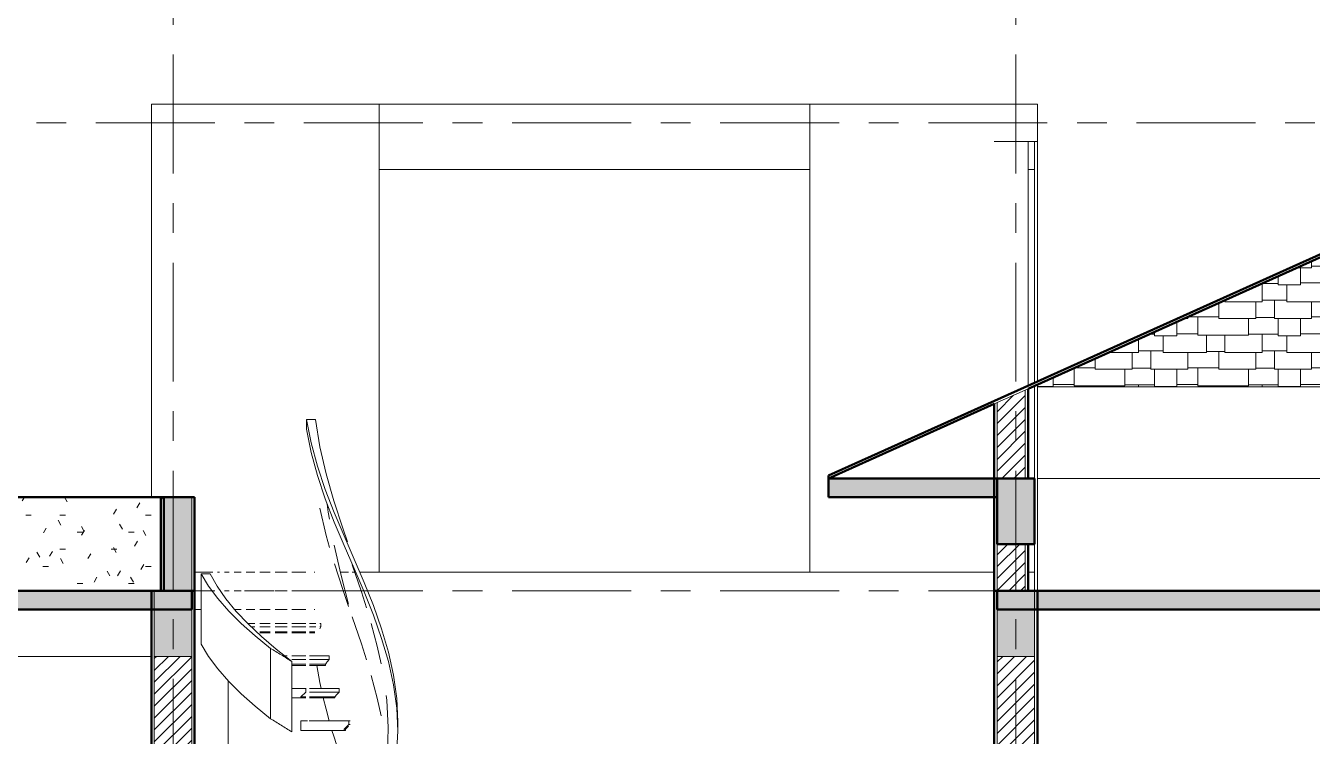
# Model space of a CAD drawing. Header units: millimetres. Extents: x 2164007 to 2324354, y -2513385 to -2308978.
# Drawn here: x 2219618 to 2226487, y -2460563 to -2456767 of the extents above; entities that cross this region are included whole.
import ezdxf

# ---------------------------------------------------------------- set-up
doc = ezdxf.new("R2010")
doc.units = ezdxf.units.MM
doc.linetypes.add('Grid Line', pattern=[22.225, 12.7, -3.175, 3.175, -3.175])
for name, color, linetype, lineweight in [('A-DETL-GENF', 8, 'Continuous', 9), ('A-DETL-WIDE', 214, 'Continuous', 50), ('A-FLOR', 8, 'Continuous', 13), ('A-FLOR-HRAL', 8, 'Continuous', 9), ('A-FLOR-PATT', 8, 'Continuous', 13), ('A-ROOF', 8, 'Continuous', 13), ('A-ROOF-PATT', 8, 'Continuous', 13), ('A-WALL', 113, 'Continuous', 20), ('A-WALL-PATT', 8, 'Continuous', 50), ('S-BEAM', 8, 'Continuous', 9), ('S-COLS', 52, 'Continuous', 9), ('S-GRID', 8, 'Continuous', 9), ('S-STRS', 8, 'Continuous', 9)]:
    doc.layers.add(name, color=color, linetype=linetype, lineweight=lineweight)
pattern_1 = [(45, (2224097.583, -2460935.895), (-31.8198, 31.8198), [])]

# ---------------------------------------------------------------- blocks, each defined once
blk = doc.blocks.new('Top Rail Type - Top Rail_Internal_-1073175-mc 1-1')
at = {"layer": 'A-FLOR-HRAL'}
for p, q in [((-1501.6, 4514.4), (-1453.9, 4514.4)), ((-1501.6, 4463.6), (-1501.6, 4514.4)), ((-1015.5, 2854.2), (-1015.5, 2905)), ((-1071.2, 2776.3), (-1074, 2744.5)), ((-1071.2, 2776.3), (-1071.2, 2731)), ((-1071.2, 2731), (-1071.2, 2776.3)), ((-1067.2, 2798.1), (-1070.7, 2732.4)), ((-1035.1, 2725.5), (-1021.7, 2725.5)), ((-1021.7, 2725.5), (-1035.1, 2725.5)), ((-1021.7, 2725.5), (-1034.1, 2630.5)), ((-1245.6, 1995.2), (-1252, 1980.6)), ((-1517.1, 1091.8), (-1517.1, 1041)), ((-1516, 1095.4), (-1516, 987.4)), ((-1516, 1038.2), (-1516, 987.4)), ((-1465.4, 1038.2), (-1516, 1038.2)), ((-1465.4, 987.4), (-1465.4, 1038.2)), ((-1516, 987.4), (-1490.8, 987.4)), ((-1481.4, 987.4), (-1465.4, 987.4))]:
    blk.add_line(p, q, dxfattribs=at)
at = {"layer": 'A-FLOR-HRAL', "flags": 128}
for points in [[(-1015.5, 2900.5), (-1020.9, 3024.6), (-1037.5, 3148.8), (-1064.7, 3272.9), (-1101.2, 3397.1), (-1145.3, 3521.2), (-1195, 3645.4), (-1248, 3769.5), (-1301.8, 3893.7), (-1354, 4017.8), (-1402.1, 4142), (-1444, 4266.1), (-1477.7, 4390.3), (-1501.6, 4514.4)], [(-1453.9, 4514.4), (-1430.9, 4369.6), (-1397.5, 4224.7), (-1355.9, 4079.9), (-1308.7, 3935), (-1283.9, 3862.5)], [(-1501.6, 4463.6), (-1477.7, 4339.5), (-1444, 4215.3), (-1402.1, 4091.2), (-1354, 3967), (-1301.8, 3842.9), (-1248, 3718.7), (-1195, 3594.6), (-1145.3, 3470.4), (-1101.2, 3346.3), (-1064.7, 3222.1), (-1037.5, 3098), (-1020.9, 2973.8), (-1015.5, 2849.7), (-1021.7, 2725.5)], [(-1258.8, 3739.1), (-1209.5, 3594.6), (-1182, 3509.8)], [(-1156.8, 3426.4), (-1124.2, 3304.9), (-1103.1, 3209.9)], [(-1076.6, 3040.2), (-1074, 3015.2), (-1066.4, 2870.3), (-1067.2, 2798.3)], [(-1187.7, 2231.5), (-1198.8, 2196.9), (-1247.7, 2052.1)], [(-1181.3, 2201.1), (-1198.8, 2146.1), (-1247.7, 2001.3)], [(-1174, 2165.2), (-1198.8, 2104.8), (-1224, 2045.5)], [(-1516, 1038.2), (-1515.2, 1162.4), (-1503, 1286.5), (-1479.8, 1410.7), (-1446.8, 1534.8), (-1405.4, 1659), (-1357.7, 1783.1), (-1305.7, 1907.3), (-1266.3, 1998.4)], [(-1297.7, 1907.3), (-1345.8, 1762.4), (-1388.9, 1617.6), (-1424.3, 1472.7), (-1449.8, 1327.9), (-1463.8, 1183.1), (-1466.2, 1110.5)], [(-1297.7, 1856.5), (-1345.8, 1711.6), (-1388.9, 1566.8), (-1424.3, 1421.9), (-1449.8, 1277.1), (-1463.8, 1132.3)]]:
    blk.add_lwpolyline(points, dxfattribs=at)

msp = doc.modelspace()

# ---------------------------------------------------------------- hatches: boundary and pattern name
at = {"layer": 'A-DETL-GENF'}
msp.add_hatch(color=7, dxfattribs=at).paths.add_polyline_path([(2224804.1, -2459535.9), (2225004.1, -2459535.9), (2225004.1, -2459185.9), (2224804.1, -2459185.9)], flags=0)
at = {"layer": 'A-FLOR-PATT', "lineweight": 13}
h = msp.add_hatch(color=256, dxfattribs=at)
h.paths.add_polyline_path([(2223904.1, -2459285.9), (2224804.1, -2459285.9), (2224804.1, -2459185.9), (2223904.1, -2459185.9)], flags=0)
h.paths.add_polyline_path([(2232071.8, -2459285.9), (2232204.1, -2459285.9), (2232204.1, -2459185.9), (2231304.1, -2459185.9), (2231304.1, -2459285.9)], flags=0)
at = {"layer": 'A-FLOR-PATT', "lineweight": 9}
h = msp.add_hatch(dxfattribs=at)
h.set_pattern_fill('FP_5', color=256, style=0, pattern_type=2)
h.set_pattern_definition([(0, (2224097.58, -2460935.895), (365.76, 91.44), [30.175, -244.145, 30.175, -244.145, -1463.04]), (0, (2224097.58, -2460935.895), (365.76, 91.44), [-548.64, 30.175, -518.465, 30.175, -244.145, -640.08]), (0, (2224097.58, -2460935.895), (365.76, 91.44), [-1371.6, 30.175, -152.705, 30.175, -427.025]), (120, (2224234.74, -2460890.175), (-262.0694, 271.03745), [30.175, -244.145, 30.175, -1707.185]), (120, (2224234.74, -2460890.175), (-262.0694, 271.03745), [-304.495, -244.145, 30.175, -518.465, -914.4]), (120, (2224234.74, -2460890.175), (-262.0694, 271.03745), [-1097.28, 30.175, -244.145, 30.175, -609.905]), (120, (2224234.74, -2460890.175), (-262.0694, 271.03745), [-1401.775, -152.705, 30.175, -427.025]), (240, (2224280.46, -2460707.295), (-103.6906, -362.47745), [30.175, -244.145, 30.175, -1707.185]), (240, (2224280.46, -2460707.295), (-103.6906, -362.47745), [-304.495, -244.145, 30.175, -518.465, -914.4]), (240, (2224280.46, -2460707.295), (-103.6906, -362.47745), [-1097.28, 30.175, -244.145, 30.175, -609.905]), (240, (2224280.46, -2460707.295), (-103.6906, -362.47745), [-1401.775, -152.705, 30.175, -427.025])])
h.paths.add_polyline_path([(2214454.1, -2459785.9), (2216204.1, -2459785.9), (2216204.1, -2459285.9), (2214454.1, -2459285.9), (2214454.1, -2459773)], flags=0)
h.paths.add_polyline_path([(2220354.1, -2459785.9), (2220354.1, -2459285.9), (2218604.1, -2459285.9), (2218604.1, -2459785.9), (2220241.4, -2459785.9)], flags=0)
at = {"layer": 'A-FLOR-PATT', "lineweight": 13}
h = msp.add_hatch(color=256, dxfattribs=at)
h.paths.add_polyline_path([(2220241.4, -2459885.9), (2220504.1, -2459885.9), (2220504.1, -2459785.9), (2214304.1, -2459785.9), (2214304.1, -2459885.9), (2219833.4, -2459885.9)], flags=0)
h.paths.add_polyline_path([(2230704.1, -2459885.9), (2230704.1, -2459785.9), (2224804.1, -2459785.9), (2224804.1, -2459885.9), (2230440.1, -2459885.9)], flags=0)
at = {"layer": 'A-ROOF-PATT', "lineweight": 9}
h = msp.add_hatch(dxfattribs=at)
h.set_pattern_fill('FP_10', color=256, style=0, pattern_type=2)
h.set_pattern_definition([(0, (2222618.96, -2455884.27), (660.4, 271.005), [66.04, -594.36]), (0, (2222685, -2455892.4), (660.4, 271.005), [198.12, -462.28]), (0, (2222883.12, -2455886.98), (660.4, 271.005), [99.06, -561.34]), (0, (2222982.18, -2455892.4), (660.4, 271.005), [198.12, -462.28]), (0, (2223180.3, -2455884.27), (660.4, 271.005), [99.06, -561.34]), (0, (2222718.02, -2455802.96), (660.4, 271.005), [198.12, -462.28]), (0, (2222618.96, -2455797.54), (660.4, 271.005), [99.06, -561.34]), (0, (2222916.14, -2455794.83), (660.4, 271.005), [132.08, -528.32]), (0, (2223048.22, -2455802.96), (660.4, 271.005), [231.14, -429.26]), (0, (2222618.96, -2455710.82), (660.4, 271.005), [224.536, -435.864]), (0, (2222843.5, -2455705.4), (660.4, 271.005), [158.496, -501.904]), (0, (2223002, -2455713.53), (660.4, 271.005), [118.872, -541.528]), (0, (2223120.86, -2455702.7), (660.4, 271.005), [112.268, -548.132]), (180, (2223279.36, -2455710.82), (-660.4, -271.005), [46.228, -614.172]), (90, (2222685, -2455892.4), (-660.4, 271.005), [94.852, -176.153]), (90, (2222883.1, -2455892.4), (-660.4, 271.005), [89.432, -181.573]), (90, (2222982.2, -2455892.4), (-660.4, 271.005), [97.562, -173.443]), (90, (2223180.3, -2455892.4), (-660.4, 271.005), [89.432, -181.573]), (90, (2222916.14, -2455802.96), (-660.4, 271.005), [97.562, -173.443]), (90, (2222843.5, -2455710.8), (-660.4, 271.005), [89.432, -181.573]), (90, (2223002, -2455713.5), (-660.4, 271.005), [92.142, -178.863]), (270, (2222618.96, -2455710.8), (660.4, -271.005), [92.142, -178.863]), (270, (2222718, -2455710.8), (660.4, -271.005), [92.142, -178.863]), (270, (2223048.2, -2455713.5), (660.4, -271.005), [89.432, -181.573]), (90, (2223233.1, -2455710.8), (-660.4, 271.005), [89.432, -181.573]), (90, (2223120.86, -2455713.5), (-660.4, 271.005), [92.142, -178.863]), (270, (2223233.1, -2455884.27), (660.4, -271.005), [8.13, -262.875])])
h.paths.add_polyline_path([(2231319.1, -2459185.9), (2232204.1, -2459185.9), (2231319.1, -2458787.6), (2231319.1, -2459169.4)], flags=0)
h.paths.add_polyline_path([(2228814.1, -2459185.9), (2228814.1, -2458684.1), (2231089.1, -2458684.1), (2229289.6, -2457874.4), (2226818.5, -2457874.4), (2225019.1, -2458684.1), (2225019.1, -2458695.4), (2228784.1, -2458695.4), (2228784.1, -2459185.9)], flags=0)
at = {"layer": 'A-WALL-PATT', "lineweight": 9}
h = msp.add_hatch(dxfattribs=at)
h.set_pattern_fill('FP_1', color=256, style=0, pattern_type=2)
h.set_pattern_definition(pattern_1)
h.paths.add_polyline_path([(2224954.1, -2459785.9), (2224954.1, -2459535.9), (2224804.1, -2459535.9), (2224804.1, -2459785.9), (2224932.8, -2459785.9)], flags=0)
h.paths.add_polyline_path([(2224804.1, -2459185.9), (2224954.1, -2459185.9), (2224954.1, -2458713.4), (2224804.1, -2458780.9)], flags=0)
at = {"layer": 'A-WALL-PATT'}
msp.add_hatch(color=256, dxfattribs=at).paths.add_polyline_path([(2220354.1, -2459785.9), (2220504.1, -2459785.9), (2220504.1, -2459285.9), (2220354.1, -2459285.9), (2220354.1, -2459773)], flags=0)
at = {"layer": 'A-WALL-PATT', "lineweight": 9}
h = msp.add_hatch(dxfattribs=at)
h.set_pattern_fill('FP_1', color=256, style=0, pattern_type=2)
h.set_pattern_definition(pattern_1)
h.paths.add_polyline_path([(2220504.1, -2463385.9), (2220504.1, -2460135.9), (2220304.1, -2460135.9), (2220304.1, -2463385.9), (2220445.3, -2463385.9)], flags=0)
h = msp.add_hatch(dxfattribs=at)
h.set_pattern_fill('FP_1', color=256, style=0, pattern_type=2)
h.set_pattern_definition(pattern_1)
h.paths.add_polyline_path([(2224804.1, -2463385.9), (2225004.1, -2463385.9), (2225004.1, -2460135.9), (2224804.1, -2460135.9), (2224804.1, -2462886.9)], flags=0)
at = {"layer": 'S-BEAM'}
for points in [[(2220304.1, -2460135.9), (2220504.1, -2460135.9), (2220504.1, -2459785.9), (2220304.1, -2459785.9), (2220304.1, -2460032.5)], [(2224804.1, -2460135.9), (2225004.1, -2460135.9), (2225004.1, -2459785.9), (2224804.1, -2459785.9), (2224804.1, -2460032.5)]]:
    msp.add_hatch(color=256, dxfattribs=at).paths.add_polyline_path(points, flags=0)

# ---------------------------------------------------------------- linework, layer by layer
at = {"layer": 'A-DETL-WIDE'}
for p, q in [((2224804.1, -2459185.9), (2224804.1, -2459535.9)), ((2225004.1, -2459185.9), (2224804.1, -2459185.9)), ((2225004.1, -2459535.9), (2225004.1, -2459185.9)), ((2224804.1, -2459535.9), (2225004.1, -2459535.9))]:
    msp.add_line(p, q, dxfattribs=at)
at = {"layer": 'A-FLOR'}
for p, q in [((2225004.1, -2457435.9), (2225004.1, -2457535.9)), ((2223804.1, -2457535.9), (2221504.1, -2457535.9)), ((2225004.1, -2457535.9), (2224969.1, -2457535.9)), ((2220519.1, -2459685.9), (2220616.9, -2459685.9)), ((2220641.5, -2459685.9), (2220652.4, -2459685.9)), ((2220678.1, -2459685.9), (2220704.6, -2459685.9)), ((2220731.1, -2459685.9), (2220767.9, -2459685.9)), ((2220794.8, -2459685.9), (2220841.2, -2459685.9)), ((2220868.1, -2459685.9), (2220923.4, -2459685.9)), ((2220949.7, -2459685.9), (2221012.9, -2459685.9)), ((2221038.2, -2459685.9), (2221113.1, -2459685.9)), ((2221157.1, -2459685.9), (2221161.2, -2459685.9)), ((2221298, -2459685.9), (2221341, -2459685.9)), ((2221360, -2459685.9), (2221373.5, -2459685.9)), ((2221400.6, -2459685.9), (2221495.9, -2459685.9)), ((2221496.7, -2459685.9), (2224789.1, -2459685.9)), ((2224969.1, -2459685.9), (2225004.1, -2459685.9)), ((2225004.1, -2459685.9), (2225004.1, -2459785.9)), ((2220519.1, -2459785.9), (2220554.4, -2459785.9)), ((2220678.1, -2459785.9), (2220704.6, -2459785.9)), ((2220731.1, -2459785.9), (2220767.9, -2459785.9)), ((2220794.8, -2459785.9), (2220841.2, -2459785.9)), ((2220868.1, -2459785.9), (2220923.4, -2459785.9)), ((2220949.7, -2459785.9), (2221012.9, -2459785.9)), ((2221038.2, -2459785.9), (2221113.1, -2459785.9)), ((2221157.1, -2459785.9), (2221161.2, -2459785.9)), ((2220554.4, -2459885.9), (2220519.1, -2459885.9)), ((2220767.9, -2459885.9), (2220733.5, -2459885.9)), ((2220841.2, -2459885.9), (2220794.8, -2459885.9)), ((2220923.4, -2459885.9), (2220868.1, -2459885.9)), ((2221012.9, -2459885.9), (2220949.7, -2459885.9)), ((2221113.1, -2459885.9), (2221038.2, -2459885.9)), ((2221161.2, -2459885.9), (2221157.1, -2459885.9))]:
    msp.add_line(p, q, dxfattribs=at)
at = {"layer": 'A-FLOR', "lineweight": 50}
for p, q in [((2224804.1, -2459185.9), (2223904.1, -2459185.9)), ((2223904.1, -2459185.9), (2223904.1, -2459285.9)), ((2220339.1, -2459285.9), (2218604.1, -2459285.9)), ((2220354.1, -2459785.9), (2220354.1, -2459285.9)), ((2223904.1, -2459285.9), (2224804.1, -2459285.9)), ((2220339.1, -2459785.9), (2214469.1, -2459785.9)), ((2220504.1, -2459885.9), (2220504.1, -2459785.9)), ((2224804.1, -2459785.9), (2224804.1, -2459885.9)), ((2230704.1, -2459785.9), (2224969.1, -2459785.9)), ((2218969.1, -2459885.9), (2220504.1, -2459885.9)), ((2224804.1, -2459885.9), (2230704.1, -2459885.9))]:
    msp.add_line(p, q, dxfattribs=at)
at = {"layer": 'A-ROOF', "lineweight": 50}
for p, q in [((2226818.5, -2457857.9), (2223904.1, -2459169.4)), ((2224969.1, -2458706.6), (2226818.5, -2457874.4)), ((2223904.1, -2459185.9), (2224789.1, -2458787.6)), ((2223904.1, -2459169.4), (2223904.1, -2459185.9))]:
    msp.add_line(p, q, dxfattribs=at)
at = {"layer": 'A-ROOF'}
msp.add_line((2225019.1, -2458684.1), (2225019.1, -2458695.4), dxfattribs=at)
at = {"layer": 'A-WALL'}
for p, q in [((2220289.1, -2459285.9), (2220289.1, -2457185.9)), ((2221504.1, -2457185.9), (2220289.1, -2457185.9)), ((2221504.1, -2459685.9), (2221504.1, -2457185.9)), ((2225019.1, -2457185.9), (2223804.1, -2457185.9)), ((2223804.1, -2457185.9), (2223804.1, -2459685.9)), ((2225019.1, -2457185.9), (2225019.1, -2458667.7)), ((2224789.1, -2457385.9), (2225019.1, -2457385.9)), ((2224969.1, -2457385.9), (2224969.1, -2458690.2)), ((2228784.1, -2458695.4), (2225019.1, -2458695.4)), ((2225019.1, -2458695.4), (2225019.1, -2459785.9)), ((2228784.1, -2459185.9), (2225019.1, -2459185.9)), ((2220304.1, -2460135.9), (2220304.1, -2459785.9)), ((2225004.1, -2459785.9), (2225004.1, -2460135.9)), ((2220504.1, -2459885.9), (2220504.1, -2460135.9)), ((2224804.1, -2460135.9), (2224804.1, -2459885.9)), ((2220504.1, -2460135.9), (2220304.1, -2460135.9)), ((2225004.1, -2460135.9), (2224804.1, -2460135.9)), ((2220699.1, -2461940.9), (2220699.1, -2460267.4))]:
    msp.add_line(p, q, dxfattribs=at)
at = {"layer": 'A-WALL', "lineweight": 13}
for p, q in [((2224969.1, -2458706.6), (2224789.1, -2458787.6)), ((2224954.1, -2458713.4), (2224954.1, -2459185.9)), ((2224804.1, -2458780.9), (2224804.1, -2459185.9)), ((2220354.1, -2459785.9), (2220354.1, -2459285.9)), ((2220504.1, -2459785.9), (2220504.1, -2459285.9)), ((2224804.1, -2459535.9), (2224804.1, -2459785.9)), ((2224954.1, -2459535.9), (2224954.1, -2459785.9)), ((2220304.1, -2460135.9), (2220304.1, -2463385.9)), ((2220504.1, -2460135.9), (2220504.1, -2463385.9)), ((2224804.1, -2463385.9), (2224804.1, -2460135.9)), ((2225004.1, -2463385.9), (2225004.1, -2460135.9))]:
    msp.add_line(p, q, dxfattribs=at)
at = {"layer": 'A-WALL', "lineweight": 50}
for p, q in [((2224969.1, -2459185.9), (2224969.1, -2458706.6)), ((2224789.1, -2458787.6), (2224789.1, -2463435.9)), ((2220339.1, -2459285.9), (2220339.1, -2459785.9)), ((2220519.1, -2459285.9), (2220339.1, -2459285.9)), ((2220519.1, -2464185.9), (2220519.1, -2459285.9)), ((2224969.1, -2459785.9), (2224969.1, -2459535.9)), ((2220289.1, -2459785.9), (2220289.1, -2463485.9)), ((2220339.1, -2459785.9), (2220519.1, -2459785.9)), ((2224789.1, -2459785.9), (2224969.1, -2459785.9)), ((2225019.1, -2462775.1), (2225019.1, -2459785.9))]:
    msp.add_line(p, q, dxfattribs=at)
at = {"layer": 'S-BEAM'}
for p, q in [((2221504.1, -2457185.9), (2223804.1, -2457185.9)), ((2223804.1, -2457535.9), (2221504.1, -2457535.9)), ((2220304.1, -2459785.9), (2220304.1, -2460135.9)), ((2220504.1, -2460135.9), (2220504.1, -2459785.9)), ((2224804.1, -2459785.9), (2224804.1, -2460135.9)), ((2225004.1, -2460135.9), (2225004.1, -2459785.9)), ((2218969.1, -2460135.9), (2220289.1, -2460135.9)), ((2220304.1, -2460135.9), (2220504.1, -2460135.9)), ((2224804.1, -2460135.9), (2225004.1, -2460135.9))]:
    msp.add_line(p, q, dxfattribs=at)
at = {"layer": 'S-BEAM', "lineweight": 30}
for p, q in [((2220504.1, -2459785.9), (2220304.1, -2459785.9)), ((2225004.1, -2459785.9), (2224804.1, -2459785.9))]:
    msp.add_line(p, q, dxfattribs=at)
at = {"layer": 'S-COLS'}
for p, q in [((2225004.1, -2457385.9), (2225004.1, -2458674.4)), ((2225004.1, -2458690.9), (2225004.1, -2459185.9)), ((2225004.1, -2459535.9), (2225004.1, -2459685.9))]:
    msp.add_line(p, q, dxfattribs=at)
at = {"layer": 'S-GRID', "linetype": 'Grid Line', "ltscale": 50}
for p, q in [((2220404.1, -2467558), (2220404.1, -2453547.5)), ((2224904.1, -2467558), (2224904.1, -2453547.5)), ((2207768, -2457285.9), (2240276, -2457285.9)), ((2207768, -2459785.9), (2240276, -2459785.9))]:
    msp.add_line(p, q, dxfattribs=at)
at = {"layer": 'S-STRS'}
for p, q in [((2220554.4, -2459694.6), (2220554.4, -2460070.5)), ((2220602.1, -2459694.6), (2220554.4, -2459694.6)), ((2220802.7, -2459959.7), (2220841.2, -2459959.7)), ((2220822.6, -2459978.8), (2220841.2, -2459978.8)), ((2220868.1, -2459959.7), (2220923.4, -2459959.7)), ((2220868.1, -2459978.8), (2220923.4, -2459978.8)), ((2220923.4, -2460004.2), (2220868.1, -2460004.2)), ((2220923.4, -2460010.5), (2220868.1, -2460010.5)), ((2220949.7, -2459959.7), (2221012.9, -2459959.7)), ((2220949.7, -2459978.8), (2221012.9, -2459978.8)), ((2221012.9, -2460004.2), (2220949.7, -2460004.2)), ((2221012.9, -2460010.5), (2220949.7, -2460010.5)), ((2221038.2, -2459959.7), (2221113.1, -2459959.7)), ((2221038.2, -2459978.8), (2221113.1, -2459978.8)), ((2221113.1, -2460004.2), (2221038.2, -2460004.2)), ((2221113.1, -2460010.5), (2221038.2, -2460010.5)), ((2221132.1, -2459959.7), (2221166.3, -2459959.7)), ((2221132.1, -2459978.8), (2221166.3, -2459978.8)), ((2221161.2, -2460004.2), (2221132.1, -2460004.2)), ((2221161.2, -2460010.5), (2221132.1, -2460010.5)), ((2221188, -2459959.7), (2221194, -2459959.7)), ((2221188, -2459978.8), (2221194, -2459978.8)), ((2221194, -2459978.8), (2221188.2, -2459988.5)), ((2221194, -2459959.7), (2221194, -2459978.8)), ((2221000.1, -2460133.5), (2221012.9, -2460133.5)), ((2221038.2, -2460133.5), (2221113.1, -2460133.5)), ((2221132.1, -2460133.5), (2221237.2, -2460133.5)), ((2221237.2, -2460133.5), (2221237.2, -2460152.6)), ((2221038.2, -2460152.6), (2221113.1, -2460152.6)), ((2221113.1, -2460178), (2221038.2, -2460178)), ((2221113.1, -2460184.3), (2221038.2, -2460184.3)), ((2221132.1, -2460152.6), (2221237.2, -2460152.6)), ((2221217.4, -2460178), (2221132.1, -2460178)), ((2221217.4, -2460184.3), (2221132.1, -2460184.3)), ((2221220.9, -2460173.3), (2221217.4, -2460178)), ((2221217.4, -2460184.3), (2221217.4, -2460178)), ((2221113.1, -2460351.8), (2221087, -2460351.8)), ((2221113.7, -2460307.3), (2221115.1, -2460307.3)), ((2221113.7, -2460326.4), (2221115.1, -2460326.4)), ((2221132.1, -2460307.3), (2221290.9, -2460307.3)), ((2221132.1, -2460326.4), (2221290.9, -2460326.4)), ((2221267.2, -2460351.8), (2221132.1, -2460351.8)), ((2221267.2, -2460358.1), (2221267.2, -2460351.8)), ((2221290.9, -2460307.3), (2221290.9, -2460326.4)), ((2221113.1, -2460358.1), (2221087, -2460358.1)), ((2221267.2, -2460358.1), (2221132.1, -2460358.1)), ((2221343.1, -2460481.1), (2221350.1, -2460481.1)), ((2221324.7, -2460525.6), (2221317.7, -2460525.6)), ((2221324.7, -2460531.9), (2221317.7, -2460531.9)), ((2221324.7, -2460531.9), (2221324.7, -2460525.6)), ((2221343.1, -2460500.2), (2221350.1, -2460500.2))]:
    msp.add_line(p, q, dxfattribs=at)
at = {"layer": 'S-STRS', "lineweight": 20}
for p, q in [((2220924.8, -2460093.2), (2220924.8, -2460469.1)), ((2221037.7, -2460539.7), (2221037.7, -2460163.8)), ((2221113.7, -2460307.3), (2221037.7, -2460307.3)), ((2221037.7, -2460307.3), (2221037.7, -2460358.1)), ((2221087, -2460351.8), (2221113.7, -2460326.4)), ((2221087, -2460358.1), (2221087, -2460351.8)), ((2221113.7, -2460326.4), (2221113.7, -2460307.3)), ((2221037.7, -2460358.1), (2221087, -2460358.1)), ((2221121.3, -2460481.1), (2221087, -2460481.1)), ((2221087, -2460481.1), (2221087, -2460531.9)), ((2221343.1, -2460481.1), (2221131.3, -2460481.1)), ((2221343.1, -2460500.2), (2221343.1, -2460481.1)), ((2221087, -2460531.9), (2221317.7, -2460531.9)), ((2221317.7, -2460525.6), (2221343.1, -2460500.2)), ((2221317.7, -2460531.9), (2221317.7, -2460525.6))]:
    msp.add_line(p, q, dxfattribs=at)
at = {"layer": 'S-STRS', "flags": 128}
for points in [[(2221239.1, -2459403.4), (2221233, -2459365.7), (2221226.7, -2459322.8)], [(2221188.1, -2459345.1), (2221221.4, -2459489.9), (2221239, -2459554)], [(2221340.9, -2459857.6), (2221300.5, -2459696.8), (2221265.2, -2459541.4)], [(2221265.3, -2459641.9), (2221310.2, -2459779.6), (2221340.9, -2459869)], [(2220554.4, -2459694.6), (2220593.5, -2459761.1), (2220642.6, -2459827.5), (2220701.1, -2459893.9), (2220768.3, -2459960.4), (2220843.2, -2460026.8), (2220924.8, -2460093.2)], [(2221037.7, -2460163.8), (2220954.6, -2460096.8), (2220876.9, -2460029.8), (2220805.6, -2459962.7), (2220741.6, -2459895.7), (2220685.9, -2459828.7), (2220639.2, -2459761.7), (2220602.1, -2459694.6)], [(2221360.2, -2459924.7), (2221409.5, -2460069.3), (2221436.9, -2460154)], [(2220554.4, -2460070.5), (2220593.5, -2460136.9), (2220642.6, -2460203.3), (2220701.1, -2460269.8), (2220768.3, -2460336.2), (2220843.2, -2460402.6), (2220924.8, -2460469.1)], [(2221172.2, -2460184.3), (2221187.8, -2460274.8), (2221194.5, -2460307.3)], [(2221237.2, -2460152.6), (2221227.1, -2460165.3), (2221221.6, -2460172.4)], [(2221462.2, -2460237.4), (2221494.7, -2460358.9), (2221515.9, -2460454)], [(2221290.9, -2460326.4), (2221278.9, -2460339.1), (2221267.2, -2460351.8)], [(2221205.9, -2460358.1), (2221220.8, -2460418.5), (2221237.9, -2460481.1)], [(2221252.7, -2460531.9), (2221262, -2460562.2), (2221308.7, -2460705.9), (2221358.1, -2460849.6), (2221407.2, -2460993.3), (2221452.9, -2461136.9), (2221492.5, -2461280.6), (2221523.4, -2461424.3), (2221543.8, -2461568), (2221552.4, -2461711.7), (2221548.7, -2461855.4), (2221532.9, -2461999), (2221506, -2462142.7), (2221469.7, -2462286.4), (2221426.1, -2462430.1), (2221378, -2462573.8)], [(2221341, -2460509.3), (2221337.3, -2460512.9), (2221324.7, -2460525.6)]]:
    msp.add_lwpolyline(points, dxfattribs=at)
at = {"layer": 'S-STRS', "lineweight": 20}
for points in [[(2221037.7, -2460163.8), (2221019.2, -2460151.5), (2220981.9, -2460127.5), (2220944, -2460104.5), (2220924.8, -2460093.2)], [(2220924.8, -2460469.1), (2220944, -2460480.3), (2220981.9, -2460503.4), (2221019.2, -2460527.4), (2221037.7, -2460539.7)]]:
    msp.add_open_spline(points, degree=3, dxfattribs=at)

# ---------------------------------------------------------------- block references
at = {"layer": 'A-FLOR-HRAL'}
msp.add_blockref('Top Rail Type - Top Rail_Internal_-1073175-mc 1-1', (2222619, -2463385.9), dxfattribs=at)

doc.saveas('drawing.dxf')
